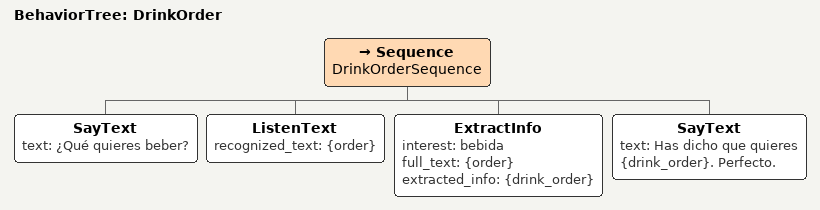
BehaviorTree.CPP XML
<?xml version="1.0" encoding="UTF-8"?>
<root BTCPP_format="4"
      main_tree_to_execute="DrinkOrder">
  <BehaviorTree ID="DrinkOrder">
    <Sequence name="DrinkOrderSequence">
      <SayText text="¿Qué quieres beber?"/>
      <ListenText recognized_text="{order}"/>
      <ExtractInfo interest="bebida"
                   full_text="{order}"
                   extracted_info="{drink_order}"/>
      <SayText text="Has dicho que quieres {drink_order}. Perfecto."/>
    </Sequence>
  </BehaviorTree>

</root>
